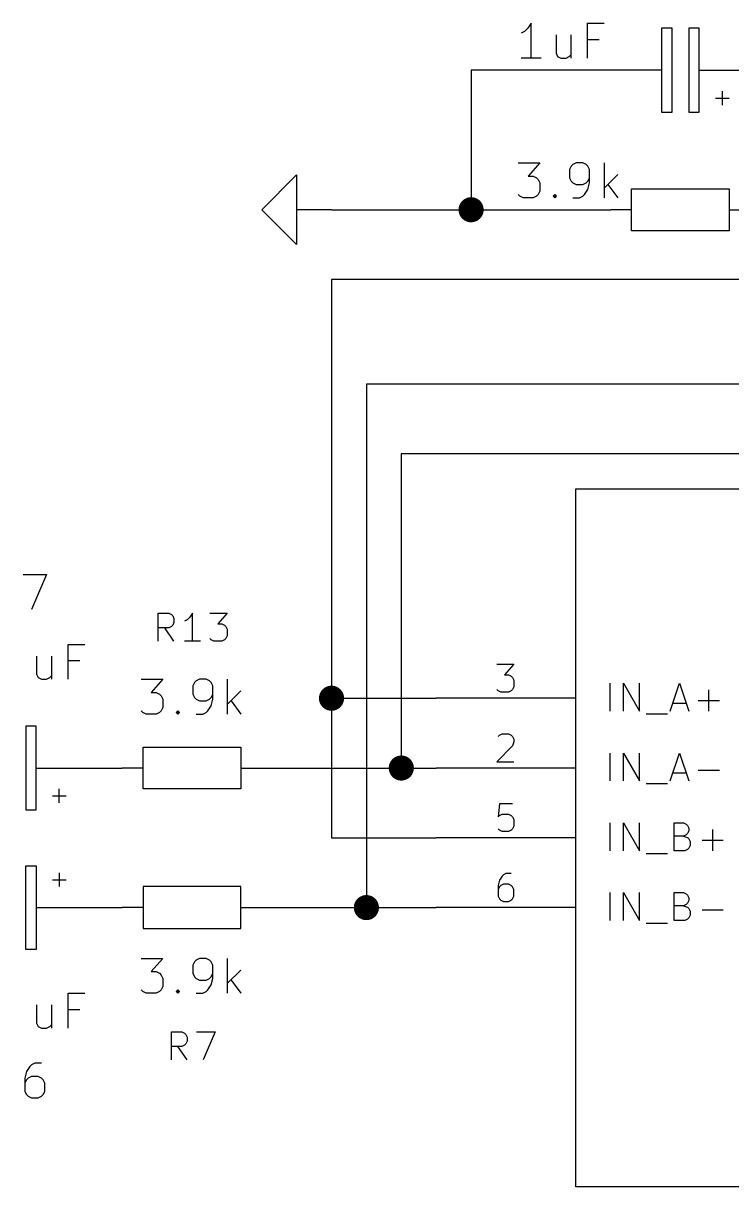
# Model space of a CAD drawing. Header units: inches. Extents: x 0.4 to 16.1, y -11.3 to -0.4.
# Drawn here: x 4.308 to 5.323, y -10.15 to -8.483 of the extents above; entities that cross this region are included whole.
import ezdxf

# ---------------------------------------------------------------- set-up
doc = ezdxf.new("R2010")
doc.units = ezdxf.units.IN
doc.header["$MEASUREMENT"] = 0
for name, color, linetype in [('GREENSIXTYFIVE', 129, 'CONTINUOUS'), ('LIGHTGREEN', 92, 'CONTINUOUS'), ('LIGHTRED', 12, 'CONTINUOUS'), ('RED', 14, 'CONTINUOUS'), ('WHITE', 250, 'CONTINUOUS')]:
    doc.layers.add(name, color=color, linetype=linetype)

msp = doc.modelspace()

# ---------------------------------------------------------------- linework, layer by layer
at = {"layer": 'GREENSIXTYFIVE', "linetype": 'CONTINUOUS'}
for p, q in [((5.036, -8.4828), (5.0312, -8.4899)), ((5.036, -8.5328), (5.036, -8.4828)), ((5.1169, -8.5328), (5.1169, -8.4828)), ((5.1169, -8.4828), (5.1407, -8.4828)), ((5.0264, -8.4947), (5.0217, -8.4971)), ((5.0312, -8.4899), (5.0264, -8.4947)), ((5.0717, -8.4995), (5.0717, -8.5257)), ((5.0931, -8.4995), (5.0931, -8.5328)), ((5.1336, -8.5066), (5.1169, -8.5066)), ((5.0502, -8.5328), (5.0217, -8.5328)), ((5.0717, -8.5257), (5.074, -8.5304)), ((5.074, -8.5304), (5.0788, -8.5328)), ((5.0788, -8.5328), (5.086, -8.5328)), ((5.086, -8.5328), (5.0907, -8.5304)), ((5.0907, -8.5304), (5.0931, -8.528)), ((5.0174, -8.6828), (5.0483, -8.6828)), ((5.0483, -8.6828), (5.0317, -8.7019)), ((5.096, -8.6852), (5.0936, -8.6876)), ((5.1007, -8.6828), (5.096, -8.6852)), ((5.1102, -8.6828), (5.1007, -8.6828)), ((5.115, -8.6852), (5.1102, -8.6828)), ((5.1174, -8.6876), (5.115, -8.6852)), ((5.1412, -8.7328), (5.1412, -8.6828)), ((5.0317, -8.7019), (5.0388, -8.7019)), ((5.0388, -8.7019), (5.0436, -8.7042)), ((5.0936, -8.6876), (5.0912, -8.6923)), ((5.0912, -8.6923), (5.0912, -8.7042)), ((5.1198, -8.6923), (5.1174, -8.6876)), ((5.1198, -8.7114), (5.1198, -8.6923)), ((5.1602, -8.6995), (5.1412, -8.7185)), ((5.0436, -8.7042), (5.046, -8.7066)), ((5.046, -8.7066), (5.0483, -8.7114)), ((5.0483, -8.7114), (5.0483, -8.7233)), ((5.0912, -8.7042), (5.0936, -8.709)), ((5.0936, -8.709), (5.096, -8.7114)), ((5.096, -8.7114), (5.1007, -8.7138)), ((5.1007, -8.7138), (5.1102, -8.7138)), ((5.1102, -8.7138), (5.115, -8.7114)), ((5.115, -8.7114), (5.1174, -8.709)), ((5.1174, -8.709), (5.1198, -8.7042)), ((5.1174, -8.7209), (5.1198, -8.7114)), ((5.146, -8.7138), (5.1602, -8.7328)), ((5.0198, -8.7304), (5.0174, -8.728)), ((5.0245, -8.7328), (5.0198, -8.7304)), ((5.0388, -8.7328), (5.0245, -8.7328)), ((5.0436, -8.7304), (5.0388, -8.7328)), ((5.046, -8.728), (5.0436, -8.7304)), ((5.0483, -8.7233), (5.046, -8.728)), ((5.0674, -8.7304), (5.0698, -8.728)), ((5.0698, -8.7328), (5.0674, -8.7304)), ((5.0698, -8.728), (5.0721, -8.7304)), ((5.0698, -8.728), (5.0698, -8.7328)), ((5.0721, -8.7304), (5.0698, -8.7328)), ((5.096, -8.7328), (5.1055, -8.7328)), ((5.1055, -8.7328), (5.1102, -8.7304)), ((5.1102, -8.7304), (5.1126, -8.728)), ((5.1126, -8.728), (5.1174, -8.7209)), ((4.3083, -9.2728), (4.3417, -9.2728)), ((4.3417, -9.2728), (4.3202, -9.3228)), ((4.5014, -9.3682), (4.5014, -9.3282)), ((4.5014, -9.3282), (4.5167, -9.3282)), ((4.5167, -9.3282), (4.5205, -9.3301)), ((4.5205, -9.3301), (4.5224, -9.3321)), ((4.5224, -9.3321), (4.5243, -9.3359)), ((4.5243, -9.3359), (4.5243, -9.3416)), ((4.5471, -9.334), (4.5433, -9.3378)), ((4.551, -9.3282), (4.5471, -9.334)), ((4.551, -9.3682), (4.551, -9.3282)), ((4.5757, -9.3282), (4.6005, -9.3282)), ((4.6005, -9.3282), (4.5871, -9.3435)), ((4.5167, -9.3492), (4.5014, -9.3492)), ((4.5243, -9.3682), (4.511, -9.3492)), ((4.5205, -9.3473), (4.5167, -9.3492)), ((4.5224, -9.3454), (4.5205, -9.3473)), ((4.5243, -9.3416), (4.5224, -9.3454)), ((4.5433, -9.3378), (4.5395, -9.3397)), ((4.5871, -9.3435), (4.5929, -9.3435)), ((4.5929, -9.3435), (4.5967, -9.3454)), ((4.5967, -9.3454), (4.5986, -9.3473)), ((4.5986, -9.3473), (4.6005, -9.3511)), ((4.6005, -9.3511), (4.6005, -9.3606)), ((4.5624, -9.3682), (4.5395, -9.3682)), ((4.5776, -9.3663), (4.5757, -9.3644)), ((4.5814, -9.3682), (4.5776, -9.3663)), ((4.5929, -9.3682), (4.5814, -9.3682)), ((4.5967, -9.3663), (4.5929, -9.3682)), ((4.5986, -9.3644), (4.5967, -9.3663)), ((4.6005, -9.3606), (4.5986, -9.3644)), ((4.3726, -9.4228), (4.3726, -9.3728)), ((4.3726, -9.3728), (4.3964, -9.3728)), ((4.3274, -9.3895), (4.3274, -9.4157)), ((4.3488, -9.3895), (4.3488, -9.4228)), ((4.3893, -9.3966), (4.3726, -9.3966)), ((4.3274, -9.4157), (4.3298, -9.4204)), ((4.3464, -9.4204), (4.3488, -9.418)), ((4.3298, -9.4204), (4.3345, -9.4228)), ((4.3345, -9.4228), (4.3417, -9.4228)), ((4.3417, -9.4228), (4.3464, -9.4204)), ((4.4774, -9.4228), (4.5083, -9.4228)), ((4.5083, -9.4228), (4.4917, -9.4419)), ((4.5536, -9.4276), (4.5512, -9.4323)), ((4.5512, -9.4323), (4.5512, -9.4442)), ((4.556, -9.4252), (4.5536, -9.4276)), ((4.5607, -9.4228), (4.556, -9.4252)), ((4.5702, -9.4228), (4.5607, -9.4228)), ((4.575, -9.4252), (4.5702, -9.4228)), ((4.5774, -9.4276), (4.575, -9.4252)), ((4.5798, -9.4323), (4.5774, -9.4276)), ((4.5798, -9.4514), (4.5798, -9.4323)), ((4.6012, -9.4728), (4.6012, -9.4228)), ((5.1495, -9.4685), (5.1495, -9.4285)), ((5.1686, -9.4685), (5.1686, -9.4285)), ((5.1686, -9.4285), (5.1914, -9.4685)), ((5.1914, -9.4685), (5.1914, -9.4285)), ((5.2352, -9.4685), (5.2486, -9.4285)), ((5.2486, -9.4285), (5.2619, -9.4685)), ((4.4917, -9.4419), (4.4988, -9.4419)), ((4.4988, -9.4419), (4.5036, -9.4442)), ((4.5036, -9.4442), (4.506, -9.4466)), ((4.506, -9.4466), (4.5083, -9.4514)), ((4.5083, -9.4514), (4.5083, -9.4633)), ((4.5512, -9.4442), (4.5536, -9.449)), ((4.5536, -9.449), (4.556, -9.4514)), ((4.556, -9.4514), (4.5607, -9.4538)), ((4.5702, -9.4538), (4.575, -9.4514)), ((4.575, -9.4514), (4.5774, -9.449)), ((4.5774, -9.449), (4.5798, -9.4442)), ((4.5774, -9.4609), (4.5798, -9.4514)), ((4.6202, -9.4395), (4.6012, -9.4585)), ((5.2905, -9.4685), (5.2905, -9.438)), ((4.4798, -9.4704), (4.4774, -9.468)), ((4.506, -9.468), (4.5036, -9.4704)), ((4.5083, -9.4633), (4.506, -9.468)), ((4.5274, -9.4704), (4.5298, -9.468)), ((4.5298, -9.468), (4.5321, -9.4704)), ((4.5298, -9.468), (4.5298, -9.4728)), ((4.5607, -9.4538), (4.5702, -9.4538)), ((4.5702, -9.4704), (4.5726, -9.468)), ((4.5726, -9.468), (4.5774, -9.4609)), ((4.606, -9.4538), (4.6202, -9.4728)), ((5.239, -9.4571), (5.2581, -9.4571)), ((5.2752, -9.4533), (5.3057, -9.4533)), ((4.4845, -9.4728), (4.4798, -9.4704)), ((4.4988, -9.4728), (4.4845, -9.4728)), ((4.5036, -9.4704), (4.4988, -9.4728)), ((4.5298, -9.4728), (4.5274, -9.4704)), ((4.5321, -9.4704), (4.5298, -9.4728)), ((4.556, -9.4728), (4.5655, -9.4728)), ((4.5655, -9.4728), (4.5702, -9.4704)), ((5.201, -9.4723), (5.2314, -9.4723)), ((5.1495, -9.5685), (5.1495, -9.5285)), ((5.1686, -9.5685), (5.1686, -9.5285)), ((5.1686, -9.5285), (5.1914, -9.5685)), ((5.1914, -9.5685), (5.1914, -9.5285)), ((5.2352, -9.5685), (5.2486, -9.5285)), ((5.2486, -9.5285), (5.2619, -9.5685)), ((5.239, -9.5571), (5.2581, -9.5571)), ((5.2752, -9.5533), (5.3057, -9.5533)), ((5.201, -9.5723), (5.2314, -9.5723)), ((5.1495, -9.6685), (5.1495, -9.6285)), ((5.1686, -9.6685), (5.1686, -9.6285)), ((5.1686, -9.6285), (5.1914, -9.6685)), ((5.1914, -9.6685), (5.1914, -9.6285)), ((5.241, -9.6685), (5.241, -9.6285)), ((5.241, -9.6285), (5.2543, -9.6285)), ((5.2543, -9.6285), (5.2581, -9.6304)), ((5.2581, -9.6304), (5.26, -9.6323)), ((5.26, -9.6323), (5.2619, -9.6361)), ((5.2619, -9.6361), (5.2619, -9.6399)), ((5.2543, -9.6476), (5.241, -9.6476)), ((5.2581, -9.6456), (5.2543, -9.6476)), ((5.2543, -9.6476), (5.26, -9.6495)), ((5.26, -9.6437), (5.2581, -9.6456)), ((5.2619, -9.6399), (5.26, -9.6437)), ((5.26, -9.6495), (5.2619, -9.6514)), ((5.2619, -9.6514), (5.2638, -9.6552)), ((5.2962, -9.6685), (5.2962, -9.638)), ((5.2562, -9.6685), (5.241, -9.6685)), ((5.26, -9.6666), (5.2562, -9.6685)), ((5.2619, -9.6647), (5.26, -9.6666)), ((5.2638, -9.6609), (5.2619, -9.6647)), ((5.2638, -9.6552), (5.2638, -9.6609)), ((5.281, -9.6533), (5.3114, -9.6533)), ((5.201, -9.6723), (5.2314, -9.6723)), ((5.1495, -9.7685), (5.1495, -9.7285)), ((5.1686, -9.7685), (5.1686, -9.7285)), ((5.1686, -9.7285), (5.1914, -9.7685)), ((5.1914, -9.7685), (5.1914, -9.7285)), ((5.241, -9.7685), (5.241, -9.7285)), ((5.241, -9.7285), (5.2543, -9.7285)), ((5.2543, -9.7285), (5.2581, -9.7304)), ((5.2581, -9.7304), (5.26, -9.7323)), ((5.26, -9.7323), (5.2619, -9.7361)), ((5.2619, -9.7361), (5.2619, -9.7399)), ((5.2543, -9.7476), (5.241, -9.7476)), ((5.2581, -9.7456), (5.2543, -9.7476)), ((5.2543, -9.7476), (5.26, -9.7495)), ((5.26, -9.7437), (5.2581, -9.7456)), ((5.2619, -9.7399), (5.26, -9.7437)), ((5.26, -9.7495), (5.2619, -9.7514)), ((5.2619, -9.7514), (5.2638, -9.7552)), ((5.2562, -9.7685), (5.241, -9.7685)), ((5.26, -9.7666), (5.2562, -9.7685)), ((5.2619, -9.7647), (5.26, -9.7666)), ((5.2638, -9.7609), (5.2619, -9.7647)), ((5.2638, -9.7552), (5.2638, -9.7609)), ((5.281, -9.7533), (5.3114, -9.7533)), ((5.201, -9.7723), (5.2314, -9.7723)), ((4.4774, -9.8228), (4.5083, -9.8228)), ((4.5083, -9.8228), (4.4917, -9.8418)), ((4.5536, -9.8276), (4.5512, -9.8323)), ((4.5512, -9.8323), (4.5512, -9.8442)), ((4.556, -9.8252), (4.5536, -9.8276)), ((4.5607, -9.8228), (4.556, -9.8252)), ((4.5702, -9.8228), (4.5607, -9.8228)), ((4.575, -9.8252), (4.5702, -9.8228)), ((4.5774, -9.8276), (4.575, -9.8252)), ((4.5798, -9.8323), (4.5774, -9.8276)), ((4.5798, -9.8514), (4.5798, -9.8323)), ((4.6012, -9.8728), (4.6012, -9.8228)), ((4.4917, -9.8418), (4.4988, -9.8418)), ((4.4988, -9.8418), (4.5036, -9.8442)), ((4.5036, -9.8442), (4.506, -9.8466)), ((4.506, -9.8466), (4.5083, -9.8514)), ((4.5083, -9.8514), (4.5083, -9.8633)), ((4.5512, -9.8442), (4.5536, -9.849)), ((4.5536, -9.849), (4.556, -9.8514)), ((4.556, -9.8514), (4.5607, -9.8538)), ((4.5702, -9.8538), (4.575, -9.8514)), ((4.575, -9.8514), (4.5774, -9.849)), ((4.5774, -9.849), (4.5798, -9.8442)), ((4.5774, -9.8609), (4.5798, -9.8514)), ((4.6202, -9.8395), (4.6012, -9.8585)), ((4.4798, -9.8704), (4.4774, -9.868)), ((4.506, -9.868), (4.5036, -9.8704)), ((4.5083, -9.8633), (4.506, -9.868)), ((4.5274, -9.8704), (4.5298, -9.868)), ((4.5298, -9.868), (4.5321, -9.8704)), ((4.5298, -9.868), (4.5298, -9.8728)), ((4.5607, -9.8538), (4.5702, -9.8538)), ((4.5702, -9.8704), (4.5726, -9.868)), ((4.5726, -9.868), (4.5774, -9.8609)), ((4.606, -9.8538), (4.6202, -9.8728)), ((4.3726, -9.9228), (4.3726, -9.8728)), ((4.3726, -9.8728), (4.3964, -9.8728)), ((4.4845, -9.8728), (4.4798, -9.8704)), ((4.4988, -9.8728), (4.4845, -9.8728)), ((4.5036, -9.8704), (4.4988, -9.8728)), ((4.5298, -9.8728), (4.5274, -9.8704)), ((4.5321, -9.8704), (4.5298, -9.8728)), ((4.556, -9.8728), (4.5655, -9.8728)), ((4.5655, -9.8728), (4.5702, -9.8704)), ((4.3274, -9.8895), (4.3274, -9.9157)), ((4.3488, -9.8895), (4.3488, -9.9228)), ((4.3893, -9.8966), (4.3726, -9.8966)), ((4.3274, -9.9157), (4.3298, -9.9204)), ((4.3464, -9.9204), (4.3488, -9.918)), ((4.3298, -9.9204), (4.3345, -9.9228)), ((4.3345, -9.9228), (4.3417, -9.9228)), ((4.3417, -9.9228), (4.3464, -9.9204)), ((4.5205, -9.9682), (4.5205, -9.9282)), ((4.5205, -9.9282), (4.5357, -9.9282)), ((4.5357, -9.9282), (4.5395, -9.9301)), ((4.5395, -9.9301), (4.5414, -9.932)), ((4.5414, -9.932), (4.5433, -9.9359)), ((4.5433, -9.9359), (4.5433, -9.9416)), ((4.5567, -9.9282), (4.5833, -9.9282)), ((4.5833, -9.9282), (4.5662, -9.9682)), ((4.5357, -9.9492), (4.5205, -9.9492)), ((4.5433, -9.9682), (4.53, -9.9492)), ((4.5395, -9.9473), (4.5357, -9.9492)), ((4.5414, -9.9454), (4.5395, -9.9473)), ((4.5433, -9.9416), (4.5414, -9.9454)), ((4.3131, -9.9847), (4.3107, -9.9942)), ((4.3179, -9.9776), (4.3131, -9.9847)), ((4.3202, -9.9752), (4.3179, -9.9776)), ((4.325, -9.9728), (4.3202, -9.9752)), ((4.3345, -9.9728), (4.325, -9.9728)), ((4.3107, -9.9942), (4.3107, -10.0133)), ((4.3131, -9.9966), (4.3107, -10.0014)), ((4.3155, -9.9942), (4.3131, -9.9966)), ((4.3202, -9.9919), (4.3155, -9.9942)), ((4.3298, -9.9919), (4.3202, -9.9919)), ((4.3345, -9.9942), (4.3298, -9.9919)), ((4.3369, -9.9966), (4.3345, -9.9942)), ((4.3393, -10.0014), (4.3369, -9.9966)), ((4.3393, -10.0133), (4.3393, -10.0014)), ((4.3107, -10.0133), (4.3131, -10.018)), ((4.3131, -10.018), (4.3155, -10.0204)), ((4.3345, -10.0204), (4.3369, -10.018)), ((4.3369, -10.018), (4.3393, -10.0133)), ((4.3155, -10.0204), (4.3202, -10.0228)), ((4.3202, -10.0228), (4.3298, -10.0228)), ((4.3298, -10.0228), (4.3345, -10.0204))]:
    msp.add_line(p, q, dxfattribs=at)
at = {"layer": 'LIGHTGREEN', "linetype": 'CONTINUOUS'}
for p, q in [((4.95, -8.55), (4.95, -8.75)), ((5.15, -8.55), (4.95, -8.55)), ((4.75, -8.75), (4.95, -8.75)), ((4.95, -8.75), (5.15, -8.75)), ((5.6, -8.85), (4.75, -8.85)), ((4.75, -8.85), (4.75, -9.45)), ((4.8, -9), (4.8, -9.75)), ((5.5, -9), (4.8, -9)), ((4.85, -9.1), (4.85, -9.55)), ((5.5, -9.1), (4.85, -9.1)), ((4.75, -9.45), (4.75, -9.65)), ((4.75, -9.45), (4.9, -9.45)), ((4.4, -9.55), (4.45, -9.55)), ((4.65, -9.55), (4.85, -9.55)), ((4.85, -9.55), (4.9, -9.55)), ((4.75, -9.65), (4.9, -9.65)), ((4.4, -9.75), (4.45, -9.75)), ((4.65, -9.75), (4.8, -9.75)), ((4.8, -9.75), (4.9, -9.75))]:
    msp.add_line(p, q, dxfattribs=at)
at = {"layer": 'LIGHTGREEN', "const_width": 0.018}
for points in [[(4.941, -8.75, 1), (4.959, -8.75, 1)], [(4.741, -9.45, 1), (4.759, -9.45, 1)], [(4.841, -9.55, 1), (4.859, -9.55, 1)], [(4.791, -9.75, 1), (4.809, -9.75, 1)]]:
    msp.add_lwpolyline(points, format="xyb", close=True, dxfattribs=at)
at = {"layer": 'LIGHTRED', "linetype": 'CONTINUOUS'}
for p, q in [((4.9867, -9.4011), (5.0114, -9.4011)), ((5.0114, -9.4011), (4.9981, -9.4163)), ((4.9981, -9.4163), (5.0038, -9.4163)), ((5.0038, -9.4163), (5.0076, -9.4182)), ((5.0076, -9.4182), (5.0095, -9.4201)), ((5.0095, -9.4201), (5.0114, -9.424)), ((5.0114, -9.4335), (5.0095, -9.4373)), ((5.0114, -9.424), (5.0114, -9.4335)), ((4.9886, -9.4392), (4.9867, -9.4373)), ((4.9924, -9.4411), (4.9886, -9.4392)), ((5.0038, -9.4411), (4.9924, -9.4411)), ((5.0076, -9.4392), (5.0038, -9.4411)), ((5.0095, -9.4373), (5.0076, -9.4392)), ((4.9886, -9.5049), (4.9905, -9.503)), ((4.9905, -9.503), (4.9943, -9.5011)), ((4.9943, -9.5011), (5.0038, -9.5011)), ((5.0038, -9.5011), (5.0076, -9.503)), ((5.0076, -9.503), (5.0095, -9.5049)), ((5.0095, -9.5182), (4.9867, -9.5411)), ((5.0095, -9.5049), (5.0114, -9.5087)), ((5.0114, -9.5125), (5.0095, -9.5182)), ((5.0114, -9.5087), (5.0114, -9.5125)), ((4.9867, -9.5411), (5.0114, -9.5411)), ((4.9905, -9.6011), (4.9886, -9.6201)), ((5.0095, -9.6011), (4.9905, -9.6011)), ((4.9886, -9.6201), (4.9905, -9.6182)), ((4.9905, -9.6182), (4.9943, -9.6163)), ((4.9943, -9.6163), (5.0038, -9.6163)), ((5.0038, -9.6163), (5.0076, -9.6182)), ((5.0076, -9.6182), (5.0095, -9.6201)), ((5.0095, -9.6201), (5.0114, -9.624)), ((5.0114, -9.6335), (5.0095, -9.6373)), ((5.0114, -9.624), (5.0114, -9.6335)), ((4.9905, -9.6392), (4.9886, -9.6373)), ((4.9943, -9.6411), (4.9905, -9.6392)), ((5.0038, -9.6411), (4.9943, -9.6411)), ((5.0076, -9.6392), (5.0038, -9.6411)), ((5.0095, -9.6373), (5.0076, -9.6392)), ((4.9962, -9.703), (4.9943, -9.7049)), ((5, -9.7011), (4.9962, -9.703)), ((5.0076, -9.7011), (5, -9.7011)), ((4.9905, -9.7106), (4.9886, -9.7182)), ((4.9886, -9.7182), (4.9886, -9.7335)), ((4.9943, -9.7049), (4.9905, -9.7106)), ((4.9924, -9.7182), (4.9905, -9.7201)), ((4.9962, -9.7163), (4.9924, -9.7182)), ((5.0038, -9.7163), (4.9962, -9.7163)), ((5.0076, -9.7182), (5.0038, -9.7163)), ((5.0095, -9.7201), (5.0076, -9.7182)), ((4.9905, -9.7201), (4.9886, -9.724)), ((4.9886, -9.7335), (4.9905, -9.7373)), ((5.0114, -9.724), (5.0095, -9.7201)), ((5.0095, -9.7373), (5.0114, -9.7335)), ((5.0114, -9.7335), (5.0114, -9.724)), ((4.9905, -9.7373), (4.9924, -9.7392)), ((4.9924, -9.7392), (4.9962, -9.7411)), ((4.9962, -9.7411), (5.0038, -9.7411)), ((5.0038, -9.7411), (5.0076, -9.7392)), ((5.0076, -9.7392), (5.0095, -9.7373))]:
    msp.add_line(p, q, dxfattribs=at)
at = {"layer": 'RED', "linetype": 'CONTINUOUS'}
for p, q in [((5.238, -8.49), (5.223, -8.49)), ((5.223, -8.49), (5.223, -8.61)), ((5.238, -8.61), (5.238, -8.49)), ((5.277, -8.49), (5.262, -8.49)), ((5.262, -8.49), (5.262, -8.61)), ((5.277, -8.61), (5.277, -8.49)), ((5.223, -8.55), (5.15, -8.55)), ((5.277, -8.55), (5.35, -8.55)), ((5.31, -8.6), (5.31, -8.58)), ((5.3, -8.59), (5.32, -8.59)), ((5.223, -8.61), (5.238, -8.61)), ((5.262, -8.61), (5.277, -8.61)), ((4.65, -8.75), (4.7, -8.7)), ((4.7, -8.7), (4.7, -8.75)), ((5.18, -8.78), (5.18, -8.72)), ((5.18, -8.72), (5.32, -8.72)), ((5.32, -8.72), (5.32, -8.78)), ((4.7, -8.8), (4.65, -8.75)), ((4.75, -8.75), (4.7, -8.75)), ((4.7, -8.75), (4.7, -8.8)), ((5.18, -8.75), (5.15, -8.75)), ((5.32, -8.75), (5.35, -8.75)), ((5.32, -8.78), (5.18, -8.78)), ((5.1, -10.15), (5.1, -9.15)), ((5.1, -9.15), (6.1, -9.15)), ((5.1, -9.45), (4.9, -9.45)), ((4.327, -9.49), (4.312, -9.49)), ((4.312, -9.49), (4.312, -9.61)), ((4.327, -9.61), (4.327, -9.49)), ((4.48, -9.58), (4.48, -9.52)), ((4.48, -9.52), (4.62, -9.52)), ((4.62, -9.52), (4.62, -9.58)), ((4.327, -9.55), (4.4, -9.55)), ((4.48, -9.55), (4.45, -9.55)), ((4.62, -9.55), (4.65, -9.55)), ((5.1, -9.55), (4.9, -9.55)), ((4.36, -9.6), (4.36, -9.58)), ((4.62, -9.58), (4.48, -9.58)), ((4.35, -9.59), (4.37, -9.59)), ((4.312, -9.61), (4.327, -9.61)), ((5.1, -9.65), (4.9, -9.65)), ((4.312, -9.81), (4.312, -9.69)), ((4.312, -9.69), (4.327, -9.69)), ((4.327, -9.69), (4.327, -9.81)), ((4.36, -9.7), (4.36, -9.72)), ((4.35, -9.71), (4.37, -9.71)), ((4.62, -9.72), (4.48, -9.72)), ((4.48, -9.72), (4.48, -9.78)), ((4.62, -9.78), (4.62, -9.72)), ((4.327, -9.75), (4.4, -9.75)), ((4.48, -9.75), (4.45, -9.75)), ((4.62, -9.75), (4.65, -9.75)), ((5.1, -9.75), (4.9, -9.75)), ((4.48, -9.78), (4.62, -9.78)), ((4.327, -9.81), (4.312, -9.81)), ((6.1, -10.15), (5.1, -10.15))]:
    msp.add_line(p, q, dxfattribs=at)
at = {"layer": 'WHITE', "linetype": 'CONTINUOUS'}
for p, q in [((5.1, -10.15), (5.1, -9.15)), ((5.1, -9.15), (6.1, -9.15)), ((6.1, -10.15), (5.1, -10.15))]:
    msp.add_line(p, q, dxfattribs=at)

doc.saveas('drawing.dxf')
